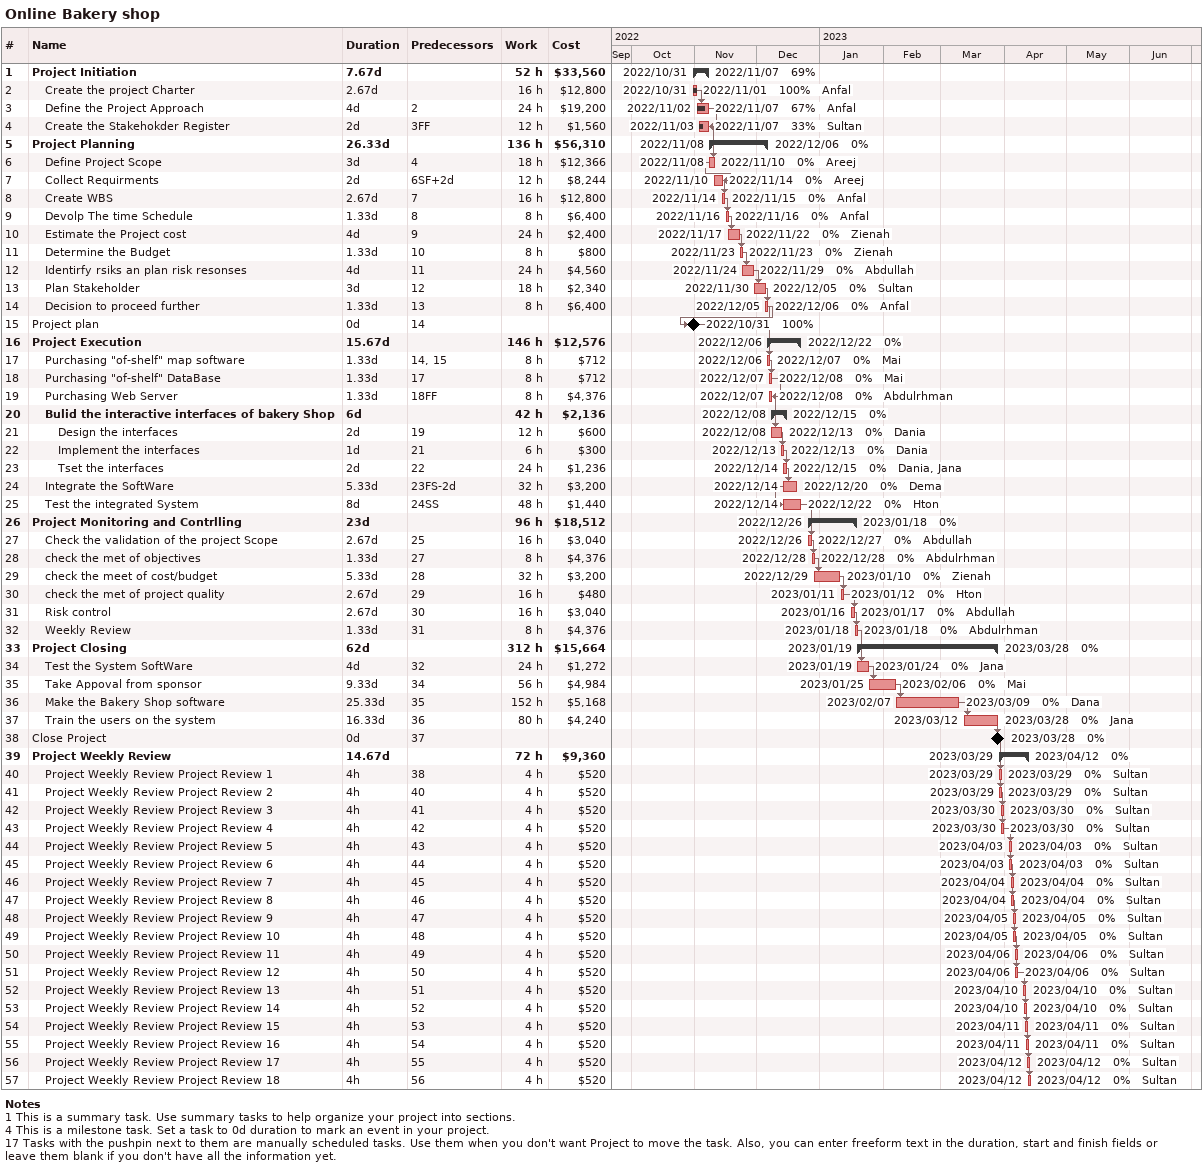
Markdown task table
Online Bakery shop

| ID | Level | Task | Duration | Start | Finish | Predecessors | Resources | % complete | Work (h) | Cost ($) |
|---|---|---|---|---|---|---|---|---|---|---|
| 1 | 1 | **Project Initiation** | 7.67d | 2022-10-31 | 2022-11-07 |  |  | 69 | 52 | 33560 |
| 2 | 2 | Create the project Charter | 2.67d | 2022-10-31 | 2022-11-01 |  | Anfal | 100 | 16 | 12800 |
| 3 | 2 | Define the Project Approach | 4d | 2022-11-02 | 2022-11-07 | 2 | Anfal | 67 | 24 | 19200 |
| 4 | 2 | Create the Stakehokder Register | 2d | 2022-11-03 | 2022-11-07 | 3FF | Sultan | 33 | 12 | 1560 |
| 5 | 1 | **Project Planning** | 26.33d | 2022-11-08 | 2022-12-06 |  |  | 0 | 136 | 56310 |
| 6 | 2 | Define Project Scope | 3d | 2022-11-08 | 2022-11-10 | 4 | Areej | 0 | 18 | 12366 |
| 7 | 2 | Collect Requirments | 2d | 2022-11-10 | 2022-11-14 | 6SF+2d | Areej | 0 | 12 | 8244 |
| 8 | 2 | Create WBS | 2.67d | 2022-11-14 | 2022-11-15 | 7 | Anfal | 0 | 16 | 12800 |
| 9 | 2 | Devolp The time Schedule | 1.33d | 2022-11-16 | 2022-11-16 | 8 | Anfal | 0 | 8 | 6400 |
| 10 | 2 | Estimate the Project cost | 4d | 2022-11-17 | 2022-11-22 | 9 | Zienah | 0 | 24 | 2400 |
| 11 | 2 | Determine the Budget | 1.33d | 2022-11-23 | 2022-11-23 | 10 | Zienah | 0 | 8 | 800 |
| 12 | 2 | Identirfy rsiks an plan risk resonses | 4d | 2022-11-24 | 2022-11-29 | 11 | Abdullah | 0 | 24 | 4560 |
| 13 | 2 | Plan Stakeholder | 3d | 2022-11-30 | 2022-12-05 | 12 | Sultan | 0 | 18 | 2340 |
| 14 | 2 | Decision to proceed further | 1.33d | 2022-12-05 | 2022-12-06 | 13 | Anfal | 0 | 8 | 6400 |
| 15 | 1 | Project plan | 0d | 2022-10-31 | 2022-10-31 | 14 |  | 100 |  |  |
| 16 | 1 | **Project Execution** | 15.67d | 2022-12-06 | 2022-12-22 |  |  | 0 | 146 | 12576 |
| 17 | 2 | Purchasing "of-shelf" map software | 1.33d | 2022-12-06 | 2022-12-07 | 14, 15 | Mai | 0 | 8 | 712 |
| 18 | 2 | Purchasing "of-shelf" DataBase | 1.33d | 2022-12-07 | 2022-12-08 | 17 | Mai | 0 | 8 | 712 |
| 19 | 2 | Purchasing Web Server | 1.33d | 2022-12-07 | 2022-12-08 | 18FF | Abdulrhman | 0 | 8 | 4376 |
| 20 | 2 | **Bulid the interactive interfaces of bakery Shop** | 6d | 2022-12-08 | 2022-12-15 |  |  | 0 | 42 | 2136 |
| 21 | 3 | Design the interfaces | 2d | 2022-12-08 | 2022-12-13 | 19 | Dania | 0 | 12 | 600 |
| 22 | 3 | Implement the interfaces | 1d | 2022-12-13 | 2022-12-13 | 21 | Dania | 0 | 6 | 300 |
| 23 | 3 | Tset the interfaces | 2d | 2022-12-14 | 2022-12-15 | 22 | Dania, Jana | 0 | 24 | 1236 |
| 24 | 2 | Integrate the SoftWare | 5.33d | 2022-12-14 | 2022-12-20 | 23FS-2d | Dema | 0 | 32 | 3200 |
| 25 | 2 | Test the integrated System | 8d | 2022-12-14 | 2022-12-22 | 24SS | Hton | 0 | 48 | 1440 |
| 26 | 1 | **Project Monitoring and Contrlling** | 23d | 2022-12-26 | 2023-01-18 |  |  | 0 | 96 | 18512 |
| 27 | 2 | Check the validation of the project Scope | 2.67d | 2022-12-26 | 2022-12-27 | 25 | Abdullah | 0 | 16 | 3040 |
| 28 | 2 | check the met of objectives | 1.33d | 2022-12-28 | 2022-12-28 | 27 | Abdulrhman | 0 | 8 | 4376 |
| 29 | 2 | check the meet of cost/budget | 5.33d | 2022-12-29 | 2023-01-10 | 28 | Zienah | 0 | 32 | 3200 |
| 30 | 2 | check the met of project quality | 2.67d | 2023-01-11 | 2023-01-12 | 29 | Hton | 0 | 16 | 480 |
| 31 | 2 | Risk control | 2.67d | 2023-01-16 | 2023-01-17 | 30 | Abdullah | 0 | 16 | 3040 |
| 32 | 2 | Weekly Review | 1.33d | 2023-01-18 | 2023-01-18 | 31 | Abdulrhman | 0 | 8 | 4376 |
| 33 | 1 | **Project Closing** | 62d | 2023-01-19 | 2023-03-28 |  |  | 0 | 312 | 15664 |
| 34 | 2 | Test the System SoftWare | 4d | 2023-01-19 | 2023-01-24 | 32 | Jana | 0 | 24 | 1272 |
| 35 | 2 | Take Appoval from sponsor | 9.33d | 2023-01-25 | 2023-02-06 | 34 | Mai | 0 | 56 | 4984 |
| 36 | 2 | Make the Bakery Shop software | 25.33d | 2023-02-07 | 2023-03-09 | 35 | Dana | 0 | 152 | 5168 |
| 37 | 2 | Train the users on the system | 16.33d | 2023-03-12 | 2023-03-28 | 36 | Jana | 0 | 80 | 4240 |
| 38 | 1 | Close Project | 0d | 2023-03-28 | 2023-03-28 | 37 |  | 0 |  |  |
| 39 | 1 | **Project Weekly Review** | 14.67d | 2023-03-29 | 2023-04-12 |  |  | 0 | 72 | 9360 |
| 40 | 2 | Project Weekly Review Project Review 1 | 4h | 2023-03-29 | 2023-03-29 | 38 | Sultan | 0 | 4 | 520 |
| 41 | 2 | Project Weekly Review Project Review 2 | 4h | 2023-03-29 | 2023-03-29 | 40 | Sultan | 0 | 4 | 520 |
| 42 | 2 | Project Weekly Review Project Review 3 | 4h | 2023-03-30 | 2023-03-30 | 41 | Sultan | 0 | 4 | 520 |
| 43 | 2 | Project Weekly Review Project Review 4 | 4h | 2023-03-30 | 2023-03-30 | 42 | Sultan | 0 | 4 | 520 |
| 44 | 2 | Project Weekly Review Project Review 5 | 4h | 2023-04-03 | 2023-04-03 | 43 | Sultan | 0 | 4 | 520 |
| 45 | 2 | Project Weekly Review Project Review 6 | 4h | 2023-04-03 | 2023-04-03 | 44 | Sultan | 0 | 4 | 520 |
| 46 | 2 | Project Weekly Review Project Review 7 | 4h | 2023-04-04 | 2023-04-04 | 45 | Sultan | 0 | 4 | 520 |
| 47 | 2 | Project Weekly Review Project Review 8 | 4h | 2023-04-04 | 2023-04-04 | 46 | Sultan | 0 | 4 | 520 |
| 48 | 2 | Project Weekly Review Project Review 9 | 4h | 2023-04-05 | 2023-04-05 | 47 | Sultan | 0 | 4 | 520 |
| 49 | 2 | Project Weekly Review Project Review 10 | 4h | 2023-04-05 | 2023-04-05 | 48 | Sultan | 0 | 4 | 520 |
| 50 | 2 | Project Weekly Review Project Review 11 | 4h | 2023-04-06 | 2023-04-06 | 49 | Sultan | 0 | 4 | 520 |
| 51 | 2 | Project Weekly Review Project Review 12 | 4h | 2023-04-06 | 2023-04-06 | 50 | Sultan | 0 | 4 | 520 |
| 52 | 2 | Project Weekly Review Project Review 13 | 4h | 2023-04-10 | 2023-04-10 | 51 | Sultan | 0 | 4 | 520 |
| 53 | 2 | Project Weekly Review Project Review 14 | 4h | 2023-04-10 | 2023-04-10 | 52 | Sultan | 0 | 4 | 520 |
| 54 | 2 | Project Weekly Review Project Review 15 | 4h | 2023-04-11 | 2023-04-11 | 53 | Sultan | 0 | 4 | 520 |
| 55 | 2 | Project Weekly Review Project Review 16 | 4h | 2023-04-11 | 2023-04-11 | 54 | Sultan | 0 | 4 | 520 |
| 56 | 2 | Project Weekly Review Project Review 17 | 4h | 2023-04-12 | 2023-04-12 | 55 | Sultan | 0 | 4 | 520 |
| 57 | 2 | Project Weekly Review Project Review 18 | 4h | 2023-04-12 | 2023-04-12 | 56 | Sultan | 0 | 4 | 520 |

Notes
- 1: This is a summary task. Use summary tasks to help organize your project into sections.
- 4: This is a milestone task. Set a task to 0d duration to mark an event in your project.
- 17: Tasks with the pushpin next to them are manually scheduled tasks. Use them when you don't want Project to move the task. Also, you can enter freeform text in the duration, start and finish fields or leave them blank if you don't have all the information yet.
